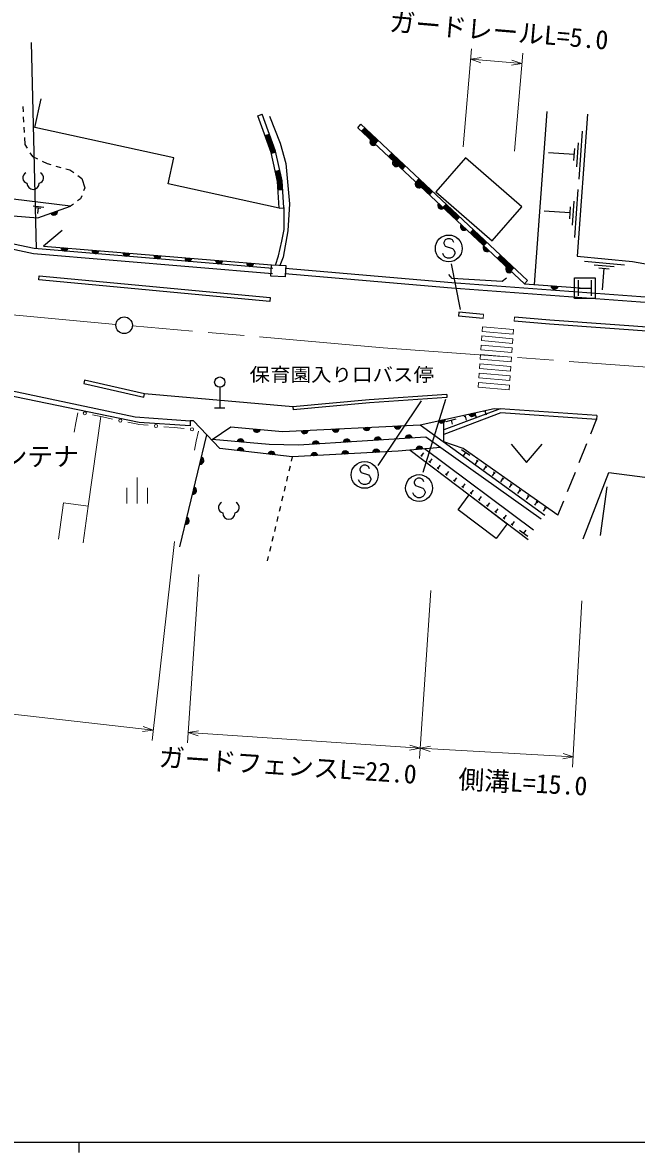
# Model space of a CAD drawing. Units: millimetres, scale not verified. Extents: x 40000 to 680000, y 20000 to 380000.
# Drawn here: x 162562 to 221899, y 204000 to 313340 of the extents above; entities that cross this region are included whole.
import ezdxf
from ezdxf.enums import TextEntityAlignment as Align

# ---------------------------------------------------------------- set-up
doc = ezdxf.new("R2010")
doc.units = ezdxf.units.MM
doc.header["$LTSCALE"] = 1000
doc.linetypes.add('CHAIN', pattern=[18.5, 12, -1.5, 3.5, -1.5])
for name, color, linetype, lineweight in [('M-BGD', 7, 'Continuous', 25), ('M-BMK', 2, 'CHAIN', 13), ('M-BMK-SRVR', 3, 'Continuous', 25), ('M-STR-HTXT', 7, 'Continuous', 13), ('M-STR-STRC', 7, 'Continuous', 25), ('M-STR-STRD', 7, 'Continuous', 25), ('M-TTL-BAND', 7, 'Continuous', 25)]:
    doc.layers.add(name, color=color, linetype=linetype, lineweight=lineweight)
doc.styles.add('ＭＳ ゴシック', font='')
doc.styles.get('ＭＳ ゴシック').set_extended_font_data('MS Gothic')

msp = doc.modelspace()

# ---------------------------------------------------------------- linework, layer by layer
at = {"layer": 'M-BGD'}
for p, q in [((162576, 305209), (162603, 304710)), ((162630, 304211), (162657, 303711)), ((185295, 304331), (185718, 304484)), ((186585, 300775), (185295, 304331)), ((187018, 300901), (185718, 304484)), ((212047, 287979), (213289, 304744)), ((162684, 303212), (162710, 302713)), ((194965, 303168), (195273, 303496)), ((211071, 288044), (194965, 303168)), ((211379, 288373), (195273, 303496)), ((195633, 303158), (195325, 302830)), ((196699, 301663), (195386, 302895)), ((196760, 301729), (195448, 302961)), ((196822, 301794), (195510, 303027)), ((196883, 301860), (195571, 303092)), ((162737, 302214), (162773, 301554)), ((185995, 302401), (186418, 302554)), ((186080, 302431), (186672, 300800)), ((186758, 300826), (186165, 302462)), ((186249, 302493), (186845, 300851)), ((186931, 300876), (186334, 302523)), ((196637, 301598), (196945, 301926)), ((216663, 302845), (216324, 298196)), ((162773, 301554), (163007, 301176)), ((163270, 300751), (163505, 300374)), ((187215, 297959), (186585, 300775)), ((186601, 300706), (187040, 300804)), ((186688, 300726), (186672, 300800)), ((186758, 300826), (186776, 300745)), ((186864, 300765), (186845, 300851)), ((186931, 300876), (186952, 300784)), ((187662, 298022), (187018, 300901)), ((198257, 300694), (197949, 300366)), ((215874, 300566), (213394, 300747)), ((215916, 301147), (215831, 299985)), ((216269, 301706), (216099, 299381)), ((163505, 300374), (163999, 300139)), ((164450, 299924), (164944, 299689)), ((164944, 299689), (165306, 299591)), ((199323, 299199), (198011, 300431)), ((199385, 299265), (198072, 300497)), ((199446, 299330), (198134, 300562)), ((199508, 299396), (198196, 300628)), ((165788, 299460), (166271, 299329)), ((166753, 299198), (167115, 299099)), ((167115, 299099), (167502, 298821)), ((167908, 298529), (168295, 298250)), ((186993, 298949), (187432, 299047)), ((187081, 298969), (187304, 297971)), ((187393, 297984), (187169, 298989)), ((187257, 299008), (187483, 297997)), ((187572, 298009), (187345, 299028)), ((199261, 299133), (199569, 299462)), ((168295, 298250), (168579, 297353)), ((187372, 295378), (187215, 297959)), ((187352, 297181), (187304, 297971)), ((187393, 297984), (187442, 297186)), ((187532, 297192), (187483, 297997)), ((187572, 298009), (187622, 297197)), ((187821, 295406), (187662, 298022)), ((200882, 298229), (200574, 297901)), ((201948, 296735), (200635, 297967)), ((202009, 296800), (200697, 298033)), ((202071, 296866), (200759, 298098)), ((202132, 296932), (200820, 298164)), ((168273, 296590), (168154, 296291)), ((168579, 297353), (168459, 297054)), ((187262, 297175), (187711, 297203)), ((201886, 296669), (202194, 296997)), ((216252, 297203), (215912, 292544)), ((163578, 295608), (164614, 295478)), ((163820, 295437), (164338, 295373)), ((164079, 295405), (164010, 294852)), ((167470, 295774), (167186, 295559)), ((168154, 296291), (167869, 296076)), ((187372, 295378), (187821, 295406)), ((203506, 295765), (203198, 295437)), ((204572, 294271), (203260, 295503)), ((204634, 294336), (203321, 295568)), ((204695, 294402), (203383, 295634)), ((204757, 294467), (203445, 295700)), ((215503, 295501), (215418, 294337)), ((215856, 296061), (215686, 293732)), ((204510, 294205), (204818, 294533)), ((215460, 294919), (212976, 295100)), ((206131, 293301), (205823, 292973)), ((207196, 291806), (205884, 293039)), ((207258, 291872), (205946, 293104)), ((207320, 291938), (206007, 293170)), ((207381, 292003), (206069, 293235)), ((207135, 291741), (207443, 292069)), ((208755, 290837), (208447, 290509)), ((209821, 289342), (208509, 290574)), ((209882, 289408), (208570, 290640)), ((209944, 289473), (208632, 290706)), ((210006, 289539), (208693, 290771)), ((216874, 290260), (220758, 289900)), ((217821, 289911), (219763, 289731)), ((204105, 288568), (203754, 288965)), ((209759, 289277), (210067, 289605)), ((218282, 289607), (219253, 289517)), ((218768, 289562), (218576, 287490)), ((208935, 288269), (204105, 288568)), ((209333, 288620), (208935, 288269)), ((211071, 288044), (211379, 288373)), ((181622, 278042), (181622, 276042)), ((181122, 276042), (182122, 276042)), ((207162, 275748), (207355, 275801)), ((207258, 275774), (207365, 275389)), ((203500, 274735), (204463, 275001)), ((203982, 274868), (204088, 274482)), ((205234, 275214), (205427, 275268)), ((205331, 275241), (205437, 274856)), ((206198, 275481), (206391, 275534)), ((206295, 275508), (206401, 275122)), ((217499, 273535), (218059, 274922)), ((218086, 275321), (218059, 274922)), ((177773, 262610), (180384, 273448)), ((200985, 274418), (213061, 265673)), ((212707, 265272), (201550, 273228)), ((209778, 272552), (211278, 270752)), ((211278, 270752), (212778, 272552)), ((216376, 270753), (217125, 272608)), ((188634, 271301), (188537, 270899)), ((200019, 271961), (211448, 263313)), ((201204, 271337), (201045, 271458)), ((201124, 271397), (201366, 271716)), ((211952, 264226), (201409, 272074)), ((204976, 272032), (205797, 271461)), ((205386, 271747), (205158, 271418)), ((188420, 270412), (188303, 269926)), ((202000, 270732), (201841, 270853)), ((201921, 270793), (202162, 271111)), ((202797, 270128), (202637, 270249)), ((202717, 270188), (202959, 270507)), ((206536, 270947), (206307, 270619)), ((206454, 271005), (206618, 270890)), ((207357, 270377), (207128, 270048)), ((207275, 270434), (207439, 270320)), ((188186, 269440), (188069, 268954)), ((203593, 269523), (203434, 269644)), ((203514, 269583), (203755, 269902)), ((204390, 268918), (204230, 269039)), ((204310, 268979), (204552, 269297)), ((208178, 269806), (207950, 269477)), ((208096, 269863), (208260, 269749)), ((208999, 269235), (208771, 268907)), ((208917, 269292), (209081, 269178)), ((215253, 267971), (216002, 269826)), ((187952, 268468), (187835, 267982)), ((205186, 268314), (205027, 268435)), ((205106, 268374), (205348, 268693)), ((205903, 267769), (206145, 268088)), ((209820, 268664), (209592, 268336)), ((209738, 268721), (209902, 268607)), ((210641, 268094), (210413, 267765)), ((210559, 268151), (210723, 268037)), ((219041, 268403), (218408, 263688)), ((187718, 267496), (187601, 267010)), ((205983, 267709), (205823, 267830)), ((206779, 267104), (206620, 267225)), ((206699, 267165), (206941, 267483)), ((207496, 266560), (207738, 266879)), ((211462, 267523), (211234, 267194)), ((211380, 267580), (211544, 267466)), ((212283, 266952), (212055, 266624)), ((212201, 267009), (212366, 266895)), ((214319, 265657), (214879, 267044)), ((187484, 266524), (187367, 266038)), ((207576, 266500), (207416, 266620)), ((208372, 265895), (208213, 266016)), ((208292, 265955), (208534, 266274)), ((213105, 266381), (212876, 266053)), ((213022, 266438), (213187, 266324)), ((187249, 265551), (187132, 265065)), ((209168, 265290), (209009, 265411)), ((209089, 265351), (209331, 265669)), ((209965, 264685), (209806, 264806)), ((209885, 264746), (210127, 265065)), ((186781, 263607), (186664, 263121)), ((187015, 264579), (186898, 264093)), ((211399, 263597), (210602, 264202)), ((211000, 263899), (211242, 264218)), ((186547, 262635), (186430, 262149)), ((186313, 261663), (186216, 261260))]:
    msp.add_line(p, q, dxfattribs=at)
at = {"layer": 'M-BGD', "lineweight": 13}
for p, q in [((207001, 283459), (207034, 283908)), ((207001, 283459), (209989, 283195)), ((207034, 283908), (210022, 283644)), ((209989, 283195), (210022, 283644)), ((206868, 281664), (206901, 282113)), ((206901, 282113), (209890, 281849)), ((206934, 282562), (206968, 283011)), ((206934, 282562), (209923, 282297)), ((206968, 283011), (209956, 282746)), ((209923, 282297), (209956, 282746)), ((206802, 280766), (206835, 281215)), ((206835, 281215), (209824, 280951)), ((206868, 281664), (209857, 281400)), ((209857, 281400), (209890, 281849)), ((206736, 279869), (206769, 280318)), ((206769, 280318), (209758, 280053)), ((206802, 280766), (209791, 280502)), ((209725, 279604), (209758, 280053)), ((209791, 280502), (209824, 280951)), ((206670, 278971), (206703, 279420)), ((206670, 278971), (209658, 278707)), ((206703, 279420), (209692, 279156)), ((206736, 279869), (209725, 279604)), ((209658, 278707), (209692, 279156)), ((206604, 278073), (206637, 278522)), ((206604, 278073), (209592, 277809)), ((206637, 278522), (209625, 278258)), ((209592, 277809), (209625, 278258)), ((167720, 274598), (167907, 275581)), ((167552, 273714), (167720, 274598)), ((168889, 266533), (170134, 275208)), ((169308, 275378), (170287, 275176)), ((170287, 275176), (171266, 274974)), ((172735, 274670), (173715, 274468)), ((173715, 274468), (173794, 274451)), ((173794, 274451), (174709, 274368)), ((176203, 274232), (177199, 274141)), ((177199, 274141), (178195, 274050)), ((179555, 273815), (179355, 272835)), ((179355, 272835), (179174, 271953)), ((173644, 266815), (173644, 269315)), ((172644, 268315), (172644, 266815)), ((174644, 268315), (174644, 266815)), ((166027, 263337), (166505, 266857)), ((168889, 266533), (166505, 266857)), ((168889, 266533), (168410, 263000))]:
    msp.add_line(p, q, dxfattribs=at)
at = {"layer": 'M-BGD'}
for points in [[(167186, 295559), (160024, 296456), (160814, 306651)], [(187372, 295378), (176618, 297732), (177167, 300238), (163753, 303173), (164363, 305963)], [(186429, 304293), (187452, 301681), (188003, 299699), (188364, 295813), (188195, 293185), (187755, 290637), (187442, 289843)], [(217183, 304473), (216180, 290726), (221526, 290230), (232712, 288260), (240476, 287504), (246423, 287127), (246574, 290563), (244513, 293882), (241287, 297784)], [(194965, 303168), (211071, 288044), (216908, 287651)], [(158832, 294875), (164024, 294450), (167186, 295559)], [(187001, 289863), (187295, 290783), (187617, 292203), (187833, 293301), (187840, 295461)], [(166380, 293220), (164570, 291704), (186608, 289881)], [(186711, 289040), (163614, 290975), (157099, 292343)], [(186752, 289538), (163687, 291470), (157202, 292832)], [(344591, 286822), (313585, 283758), (307251, 283446), (294189, 283130), (284943, 283097), (270359, 283310), (257756, 284018), (247113, 284631), (234463, 285386), (204020, 287652), (187906, 289037)], [(345218, 287387), (313548, 284257), (307233, 283946), (294182, 283630), (284946, 283597), (270376, 283809), (257785, 284517), (247142, 285130), (234497, 285885), (204059, 288150), (187949, 289535)], [(142184, 280512), (154836, 279116), (173443, 275172), (178756, 274788), (178753, 274324), (173821, 274650), (153983, 278733), (142116, 280046)], [(201550, 273228), (189244, 272432), (186412, 272503), (180878, 272987), (182695, 274214), (187675, 273765), (200985, 274418), (208141, 275994), (208743, 275963)], [(218086, 275321), (208743, 275963), (203279, 273915)], [(218059, 274922), (208802, 275558), (203281, 273488)], [(180384, 273448), (179071, 274788), (178756, 274788)], [(214319, 265657), (205151, 272118), (203286, 272752), (203273, 274922)], [(202987, 272204), (198876, 271867), (188634, 271301), (181619, 272116), (180384, 273448)], [(216741, 263381), (219242, 269800), (228446, 268604), (227628, 262500)]]:
    msp.add_lwpolyline(points, dxfattribs=at)
for points in [[(202519, 296976), (207947, 292232), (210812, 295511), (205384, 300254)], [(186608, 289881), (188008, 289818), (187959, 288725), (186559, 288788)], [(205742, 267630), (209422, 264846), (208339, 263414), (204659, 266198)]]:
    msp.add_lwpolyline(points, close=True, dxfattribs=at)
msp.add_circle((181622, 278542), 500, dxfattribs=at)
for centre, radius, start, end in [((196494, 301806), 354, 145.60084, 308.00602), ((196494, 301806), 283, 147.82488, 305.78198), ((196494, 301806), 212, 151.5712, 302.03565), ((196494, 301806), 142, 159.28293, 294.32392), ((196494, 301806), 100, 169.6006, 284.00626), ((198681, 299753), 354, 145.60084, 308.00602), ((198681, 299753), 283, 147.82488, 305.78198), ((198681, 299753), 212, 151.5712, 302.03565), ((198681, 299753), 142, 159.28293, 294.32392), ((198681, 299753), 100, 169.6006, 284.00626), ((163113, 298312), 536, 116.08703, 255.33416), ((164042, 298312), 536, 284.66584, 63.91297), ((163577, 297794), 600, 180, 0), ((200868, 297699), 354, 145.60084, 308.00602), ((200868, 297699), 283, 147.82488, 305.78198), ((200868, 297699), 212, 151.5712, 302.03565), ((200868, 297699), 142, 159.28293, 294.32392), ((200868, 297699), 100, 169.6006, 284.00626), ((203055, 295646), 354, 145.60084, 308.00602), ((203055, 295646), 283, 147.82488, 305.78198), ((203055, 295646), 212, 151.5712, 302.03565), ((203055, 295646), 142, 159.28293, 294.32392), ((203055, 295646), 100, 169.6006, 284.00626), ((165587, 295056), 354, 208.12554, 10.53072), ((165587, 295056), 283, 210.34958, 8.30668), ((165587, 295056), 212, 214.09591, 4.56035), ((165587, 295056), 142, 221.80763, 356.84862), ((165587, 295056), 100, 232.1253, 346.53096), ((205242, 293592), 354, 145.60084, 308.00602), ((205242, 293592), 283, 147.82488, 305.78198), ((205242, 293592), 212, 151.5712, 302.03565), ((205242, 293592), 142, 159.28293, 294.32392), ((205242, 293592), 100, 169.6006, 284.00626), ((166624, 291589), 354, 184.06645, 346.47162), ((166624, 291589), 283, 186.29048, 344.24758), ((166624, 291589), 212, 190.03681, 340.50126), ((166624, 291589), 142, 197.74854, 332.78953), ((166624, 291589), 100, 208.0662, 322.47187), ((169614, 291341), 354, 184.06645, 346.47162), ((169614, 291341), 283, 186.29048, 344.24758), ((169614, 291341), 212, 190.03681, 340.50126), ((169614, 291341), 142, 197.74854, 332.78953), ((169614, 291341), 100, 208.0662, 322.47187), ((172604, 291094), 354, 184.06645, 346.47162), ((172604, 291094), 283, 186.29048, 344.24758), ((172604, 291094), 212, 190.03681, 340.50126), ((172604, 291094), 142, 197.74854, 332.78953), ((172604, 291094), 100, 208.0662, 322.47187), ((207429, 291539), 354, 145.60084, 308.00602), ((207429, 291539), 283, 147.82488, 305.78198), ((207429, 291539), 212, 151.5712, 302.03565), ((207429, 291539), 142, 159.28293, 294.32392), ((207429, 291539), 100, 169.6006, 284.00626), ((175594, 290847), 354, 184.06645, 346.47162), ((175594, 290847), 283, 186.29048, 344.24758), ((175594, 290847), 212, 190.03681, 340.50126), ((175594, 290847), 142, 197.74854, 332.78953), ((175594, 290847), 100, 208.0662, 322.47187), ((178583, 290599), 354, 184.06645, 346.47162), ((178583, 290599), 283, 186.29048, 344.24758), ((178583, 290599), 212, 190.03681, 340.50126), ((178583, 290599), 142, 197.74854, 332.78953), ((178583, 290599), 100, 208.0662, 322.47187), ((181573, 290352), 354, 184.06645, 346.47162), ((181573, 290352), 283, 186.29048, 344.24758), ((181573, 290352), 212, 190.03681, 340.50126), ((181573, 290352), 142, 197.74854, 332.78953), ((181573, 290352), 100, 208.0662, 322.47187), ((184563, 290104), 354, 184.06645, 346.47162), ((184563, 290104), 283, 186.29048, 344.24758), ((184563, 290104), 212, 190.03681, 340.50126), ((184563, 290104), 142, 197.74854, 332.78953), ((184563, 290104), 100, 208.0662, 322.47187), ((209616, 289485), 354, 145.60084, 308.00602), ((209616, 289485), 283, 147.82488, 305.78198), ((209616, 289485), 212, 151.5712, 302.03565), ((209616, 289485), 142, 159.28293, 294.32392), ((209616, 289485), 100, 169.6006, 284.00626), ((213994, 287902), 354, 184.94234, 347.34752), ((213994, 287902), 283, 187.16638, 345.12348), ((213994, 287902), 212, 190.9127, 341.37715), ((213994, 287902), 142, 198.62443, 333.66542), ((213994, 287902), 100, 208.94209, 323.34776), ((206016, 275582), 354, 201.2162, 3.62138), ((206016, 275582), 283, 203.44024, 1.39734), ((206016, 275582), 212, 207.18656, 357.65101), ((206016, 275582), 142, 214.89829, 349.93928), ((206016, 275582), 100, 225.21596, 339.62162), ((203086, 274936), 354, 201.2162, 3.62138), ((203086, 274936), 283, 203.44024, 1.39734), ((203086, 274936), 212, 207.18656, 357.65101), ((203086, 274936), 142, 214.89829, 349.93928), ((203086, 274936), 100, 225.21596, 339.62162), ((185190, 274044), 354, 183.65195, 346.05713), ((185190, 274044), 283, 185.87599, 343.83309), ((185190, 274044), 212, 189.62232, 340.08677), ((185190, 274044), 142, 197.33405, 332.37504), ((185190, 274044), 100, 207.65171, 322.05737), ((189833, 273925), 354, 191.60577, 354.01095), ((189833, 273925), 283, 193.82981, 351.78691), ((189833, 273925), 212, 197.57613, 348.04058), ((189833, 273925), 142, 205.28786, 340.32885), ((189833, 273925), 100, 215.60553, 330.01119), ((192829, 274072), 354, 191.60577, 354.01095), ((192829, 274072), 283, 193.82981, 351.78691), ((192829, 274072), 212, 197.57613, 348.04058), ((192829, 274072), 142, 205.28786, 340.32885), ((192829, 274072), 100, 215.60553, 330.01119), ((195826, 274219), 354, 191.60577, 354.01095), ((195826, 274219), 283, 193.82981, 351.78691), ((195826, 274219), 212, 197.57613, 348.04058), ((195826, 274219), 142, 205.28786, 340.32885), ((195826, 274219), 100, 215.60553, 330.01119), ((198822, 274366), 354, 191.60577, 354.01095), ((198822, 274366), 283, 193.82981, 351.78691), ((198822, 274366), 212, 197.57613, 348.04058), ((198822, 274366), 142, 205.28786, 340.32885), ((198822, 274366), 100, 215.60553, 330.01119), ((199891, 273067), 354, 12.50086, 174.90604), ((199891, 273067), 283, 14.7249, 172.682), ((183640, 272691), 354, 3.80131, 166.20649), ((183640, 272691), 283, 6.02535, 163.98245), ((183640, 272691), 212, 9.77168, 160.23613), ((183640, 272691), 142, 17.48341, 152.5244), ((183640, 272691), 100, 27.80107, 142.20673), ((190910, 272486), 354, 12.50086, 174.90604), ((190910, 272486), 283, 14.7249, 172.682), ((190910, 272486), 212, 18.47122, 168.93567), ((190910, 272486), 142, 26.18295, 161.22394), ((190910, 272486), 100, 36.50061, 150.90628), ((193904, 272679), 354, 12.50086, 174.90604), ((193904, 272679), 283, 14.7249, 172.682), ((193904, 272679), 212, 18.47122, 168.93567), ((193904, 272679), 142, 26.18295, 161.22394), ((193904, 272679), 100, 36.50061, 150.90628), ((196897, 272873), 354, 12.50086, 174.90604), ((196897, 272873), 283, 14.7249, 172.682), ((196897, 272873), 212, 18.47122, 168.93567), ((196897, 272873), 142, 26.18295, 161.22394), ((196897, 272873), 100, 36.50061, 150.90628), ((199891, 273067), 212, 18.47122, 168.93567), ((199891, 273067), 142, 26.18295, 161.22394), ((199891, 273067), 100, 36.50061, 150.90628), ((200936, 271981), 354, 13.4783, 175.88348), ((200936, 271981), 283, 15.70234, 173.65944), ((179729, 270958), 354, 265.249, 67.65418), ((179729, 270958), 283, 267.47304, 65.43014), ((183630, 271828), 354, 2.16588, 164.57106), ((183630, 271828), 283, 4.38992, 162.34702), ((183630, 271828), 212, 8.13624, 158.60069), ((183630, 271828), 142, 15.84797, 150.88896), ((183630, 271828), 100, 26.16564, 140.5713), ((186610, 271481), 354, 2.16588, 164.57106), ((186610, 271481), 283, 4.38992, 162.34702), ((186610, 271481), 212, 8.13624, 158.60069), ((186610, 271481), 142, 15.84797, 150.88896), ((186610, 271481), 100, 26.16564, 140.5713), ((190763, 271364), 354, 11.96262, 174.3678), ((190763, 271364), 283, 14.18666, 172.14376), ((190763, 271364), 212, 17.93298, 168.39743), ((190763, 271364), 142, 25.64471, 160.6857), ((190763, 271364), 100, 35.96237, 150.36804), ((193758, 271530), 354, 11.96262, 174.3678), ((193758, 271530), 283, 14.18666, 172.14376), ((193758, 271530), 212, 17.93298, 168.39743), ((193758, 271530), 142, 25.64471, 160.6857), ((193758, 271530), 100, 35.96237, 150.36804), ((196753, 271695), 354, 11.96262, 174.3678), ((196753, 271695), 283, 14.18666, 172.14376), ((196753, 271695), 212, 17.93298, 168.39743), ((196753, 271695), 142, 25.64471, 160.6857), ((196753, 271695), 100, 35.96237, 150.36804), ((200936, 271981), 212, 19.44867, 169.91312), ((200936, 271981), 142, 27.1604, 162.20139), ((200936, 271981), 100, 37.47806, 151.88372), ((179729, 270958), 212, 271.21936, 61.68381), ((179729, 270958), 142, 278.93109, 53.97208), ((179729, 270958), 100, 289.24876, 43.65442), ((179026, 268042), 354, 265.249, 67.65418), ((179026, 268042), 283, 267.47304, 65.43014), ((179026, 268042), 212, 271.21936, 61.68381), ((179026, 268042), 142, 278.93109, 53.97208), ((179026, 268042), 100, 289.24876, 43.65442), ((182039, 266400), 536, 116.08703, 255.33416), ((182967, 266400), 536, 284.66584, 63.91297), ((182503, 265881), 600, 180, 0), ((178323, 265125), 354, 265.249, 67.65418), ((178323, 265125), 283, 267.47304, 65.43014), ((178323, 265125), 212, 271.21936, 61.68381), ((178323, 265125), 142, 278.93109, 53.97208), ((178323, 265125), 100, 289.24876, 43.65442)]:
    msp.add_arc(centre, radius, start, end, dxfattribs=at)
at = {"layer": 'M-BGD', "lineweight": 13}
for centre, start, end in [((168573, 275530), 0, 180), ((168573, 275530), 180, 0), ((172001, 274822), 0, 180), ((172001, 274822), 180, 0), ((175456, 274300), 0, 180), ((175456, 274300), 180, 0), ((178942, 273982), 0, 180), ((178942, 273982), 180, 0)]:
    msp.add_arc(centre, 150, start, end, dxfattribs=at)
at = {"layer": 'M-BMK'}
for points in [[(171580, 284124), (145901, 286483), (130991, 288135), (73695, 294636)], [(227364, 279671), (197428, 281877), (173173, 283982)]]:
    msp.add_lwpolyline(points, dxfattribs=at)
at = {"layer": 'M-BMK-SRVR'}
msp.add_circle((172376, 284051), 800, dxfattribs=at)
at = {"layer": 'M-STR-HTXT'}
for p, q in [((205157, 301307), (205964, 310790)), ((205879, 309794), (206896, 309958)), ((205879, 309794), (210839, 309372)), ((205879, 309794), (206854, 309460)), ((210839, 309372), (209864, 309706)), ((210117, 300885), (210924, 310368)), ((210839, 309372), (209822, 309207)), ((177253, 263128), (175072, 243868)), ((179604, 259914), (178497, 243634)), ((202025, 258390), (200919, 242110)), ((216619, 257388), (215734, 241296)), ((76170, 256076), (175184, 244862)), ((175184, 244862), (174219, 245223)), ((175184, 244862), (174162, 244726)), ((178565, 244632), (179580, 244814)), ((178565, 244632), (200987, 243108)), ((178565, 244632), (179546, 244315)), ((200987, 243108), (199972, 242927)), ((200987, 243108), (200006, 243425)), ((200987, 243108), (201999, 243303)), ((200987, 243108), (215789, 242294)), ((200987, 243108), (201971, 242804)), ((215789, 242294), (214777, 242099)), ((215789, 242294), (214805, 242599))]:
    msp.add_line(p, q, dxfattribs=at)
at = {"layer": 'M-STR-STRC'}
for p, q in [((163900, 291453), (163407, 311422)), ((203410, 292308), (203292, 292071)), ((203292, 292071), (203292, 291953)), ((203292, 291953), (203410, 291717)), ((203647, 292426), (203410, 292308)), ((203883, 292426), (203647, 292426)), ((204119, 292308), (203883, 292426)), ((204238, 292071), (204119, 292308)), ((203292, 290771), (203174, 291008)), ((203410, 291717), (204119, 291480)), ((204119, 291480), (204238, 291362)), ((204238, 291362), (204356, 291126)), ((204356, 291008), (204238, 290771)), ((204356, 291126), (204356, 291008)), ((203410, 290653), (203292, 290771)), ((203647, 290535), (203410, 290653)), ((203883, 290535), (203647, 290535)), ((204119, 290653), (203883, 290535)), ((204896, 285585), (204012, 289991)), ((204238, 290771), (204119, 290653)), ((215908, 286651), (215908, 288651)), ((215908, 288651), (217908, 288651)), ((216283, 288401), (216283, 286901)), ((216283, 287651), (217533, 287651)), ((217533, 288401), (217533, 286901)), ((217908, 288651), (217908, 286651)), ((217908, 286651), (215908, 286651)), ((196941, 270472), (201113, 276724)), ((203431, 276860), (201260, 269812)), ((195277, 270395), (195159, 270159)), ((195159, 270159), (195159, 270041)), ((195514, 270513), (195277, 270395)), ((195750, 270513), (195514, 270513)), ((195986, 270395), (195750, 270513)), ((196104, 270159), (195986, 270395)), ((195159, 268859), (195041, 269095)), ((195159, 270041), (195277, 269804)), ((195277, 269804), (195986, 269568)), ((195986, 269568), (196104, 269450)), ((196104, 269450), (196223, 269213)), ((196223, 269095), (196104, 268859)), ((196223, 269213), (196223, 269095)), ((200534, 269121), (200416, 268884)), ((200770, 269239), (200534, 269121)), ((201007, 269239), (200770, 269239)), ((201243, 269121), (201007, 269239)), ((201361, 268884), (201243, 269121)), ((195277, 268741), (195159, 268859)), ((195514, 268622), (195277, 268741)), ((195750, 268622), (195514, 268622)), ((195986, 268741), (195750, 268622)), ((196104, 268859), (195986, 268741)), ((200416, 268884), (200416, 268766)), ((200416, 268766), (200534, 268530)), ((200534, 268530), (201243, 268293)), ((201243, 268293), (201361, 268175)), ((201361, 268175), (201480, 267939)), ((201480, 267939), (201480, 267821)), ((200416, 267584), (200298, 267821)), ((200534, 267466), (200416, 267584)), ((200770, 267348), (200534, 267466)), ((201007, 267348), (200770, 267348)), ((201243, 267466), (201007, 267348)), ((201361, 267584), (201243, 267466)), ((201480, 267821), (201361, 267584))]:
    msp.add_line(p, q, dxfattribs=at)
for centre in [(203765, 291480), (195632, 269568), (200889, 268293)]:
    msp.add_circle(centre, 1300, dxfattribs=at)
at = {"layer": 'M-STR-STRD'}
for p, q in [((204737, 285316), (204702, 284918)), ((207093, 284706), (204702, 284918)), ((207122, 285105), (204737, 285316)), ((188700, 276154), (174357, 277411)), ((203560, 277359), (203581, 277060)), ((188700, 276154), (188728, 275855))]:
    msp.add_line(p, q, dxfattribs=at)
at = {"layer": 'M-STR-STRD', "lineweight": 13}
for p, q in [((207093, 284706), (207122, 285105)), ((210081, 284442), (210111, 284841))]:
    msp.add_line(p, q, dxfattribs=at)
at = {"layer": 'M-STR-STRD'}
for points in [[(186466, 286343), (164129, 288440), (164165, 288830), (186503, 286733)], [(174357, 277411), (168553, 278739), (168479, 278417), (174283, 277089)]]:
    msp.add_lwpolyline(points, close=True, dxfattribs=at)
for points in [[(246662, 282038), (234343, 282652), (224715, 283336), (213505, 284139), (210081, 284442)], [(246682, 282438), (234367, 283051), (224743, 283735), (213537, 284538), (210111, 284841)], [(203560, 277359), (196069, 276825), (188700, 276154)], [(203581, 277060), (196093, 276526), (188728, 275855)]]:
    msp.add_lwpolyline(points, dxfattribs=at)
at = {"layer": 'M-TTL-BAND'}
for p, q in [((40000, 205000), (579000, 205000)), ((168000, 205000), (168000, 204000))]:
    msp.add_line(p, q, dxfattribs=at)

# ---------------------------------------------------------------- texts
at = {"layer": 'M-BGD', "style": 'ＭＳ ゴシック', "width": 1.1}
msp.add_text('保育園入り口バス停', height=1320, dxfattribs=at).set_placement((193417, 278220), align=Align.BOTTOM_CENTER)
at = {"layer": 'M-BGD', "style": 'ＭＳ ゴシック'}
msp.add_text('レンタルコンテナ', height=1833, dxfattribs=at).set_placement((148014, 269879), align=Align.BOTTOM_LEFT)
at = {"layer": 'M-STR-HTXT', "style": 'ＭＳ ゴシック'}
for s, rotation, p in [('ガードレールL=5.0', 355.135, (208486, 311077)), ('ガードフェンスL=22.0', 356.112, (188097, 239973)), ('側溝L=15.0', 356.852, (210847, 238326))]:
    msp.add_text(s, height=1833, rotation=rotation, dxfattribs=at).set_placement(p, align=Align.BOTTOM_CENTER)

doc.saveas('drawing.dxf')
